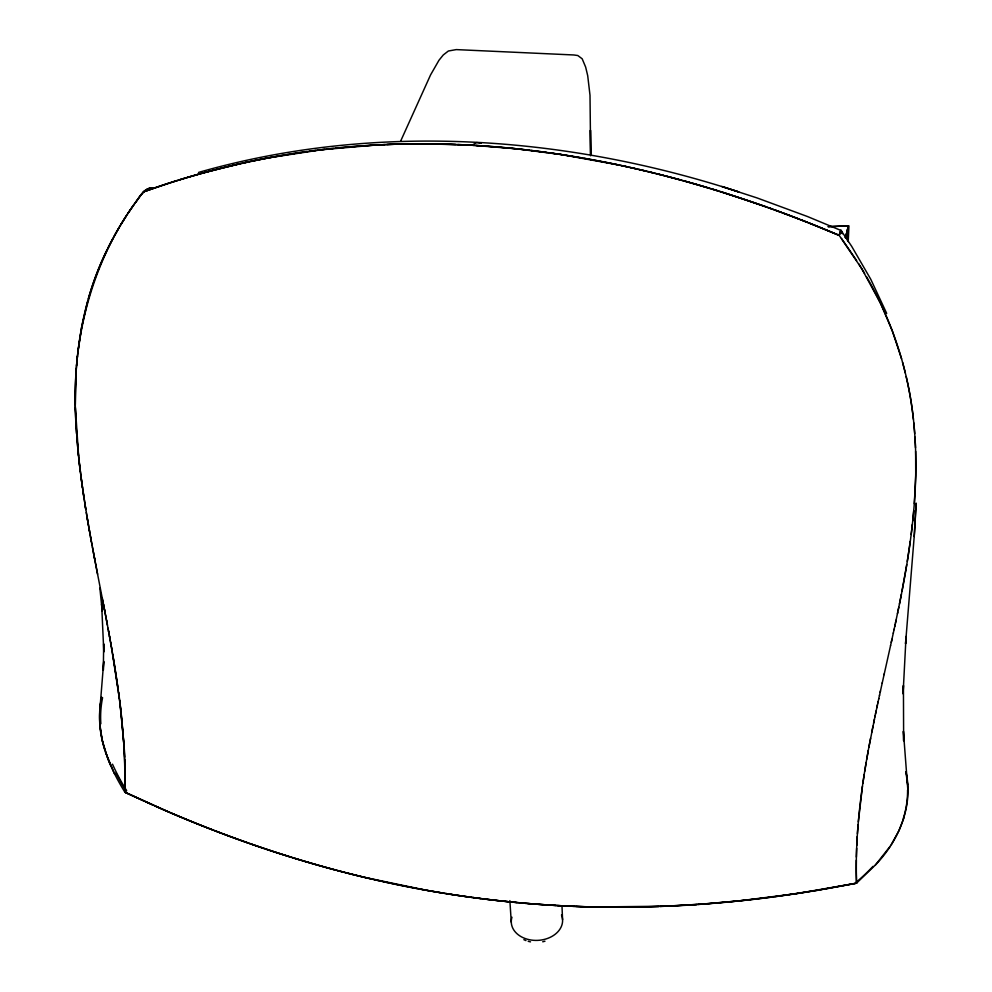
<?xml version="1.0" encoding="UTF-8"?>
<svg xmlns="http://www.w3.org/2000/svg" width="992" height="992" viewBox="0 0 992 992"><rect width="100%" height="100%" fill="white"/><g stroke="black" fill="none" stroke-linecap="round" stroke-linejoin="round"><path stroke-width="1.49" d="M856.332 860.238L856.294 871.72A746.492 577.344 -8.7 0 0 856.542 883.165L852.227 884.008M856.381 857.063L856.642 848.309M128.638 793.972L124.918 792.224L124.781 759.785M848.234 241.602L848.941 225.878L828.109 226.647M847.565 240.833L848.284 225.916L846.486 234.1M856.766 845.382L857.237 836.603M914.19 536.498L916.124 503.08L914.587 531.836L905.535 643.709L906.056 636.467L903.08 693.879L903.427 685.46L903.638 740.776L903.39 731.29L907.854 789.992M76.297 368.937L75.342 404.513M857.423 833.664L858.08 824.836M914.326 503.725L915.728 475.924L915.641 451.298M76.533 365.713L77.413 356.054M858.34 821.736L862.432 786.321M913.756 510.607L912.764 520.874M99.696 711.772L103.738 661.441L103.317 670.158L103.689 643.82L103.8 651.992L101.63 604.041L102.201 610.936L99.87 588.12M912.392 524.284L911.177 534.465M77.76 352.83L81.617 327.186L87.47 301.89M910.284 541.223L907.283 561.323M862.854 783.345L864.218 774.38M864.689 771.392L866.177 762.389M906.738 564.646L902.013 590.984M101.779 697.326C94.302 730.583 107.458 764.336 124.918 792.224L160.989 808.641M866.698 759.388L868.31 750.349M868.893 747.174L875.254 715.182M870.579 738.259C861.329 785.949 854.831 834.483 856.542 883.165L817.842 890.246L774.95 896.706M901.381 594.245L899.446 603.992M848.024 227.18L848.358 225.903L828.357 226.647M848.284 226.325L847.54 229.574M871.77 732.195L872.997 726.119M101.63 697.289C97.824 714.761 99.46 733.113 104.83 750.076M848.036 227.54L847.875 228.334M898.12 610.452L898.789 607.228M873.58 723.218L874.411 719.212M897.45 613.676C913.868 536.114 924.556 454.807 906.167 376.576M897.772 612.138L894.734 626.498M847.788 228.718L845.37 237.745M874.882 716.968L878.131 701.642M875.514 713.918L876.159 710.855M895.429 623.311L896.111 620.099M876.816 707.792L877.474 704.717M894.052 629.697L895.106 624.811M847.552 229.834L847.391 230.553M877.821 703.08L878.8 698.566M878.701 699.025L879.582 694.97M893.284 633.206L894.201 629.015M879.47 695.491L880.474 690.916M893.358 632.884L890.531 645.73M880.152 692.404L882.272 682.781M891.275 642.407L891.969 639.232M882.198 683.128L884.269 673.804M890.568 645.569L884.095 674.61M847.317 230.913L845.432 237.609M846.486 234.348L846.275 235.154A158.745 7.266 -85.1 0 1 845.519 237.534M88.35 298.753C98.493 263.116 115.469 229.536 137.491 199.764C141.025 193.886 146.642 186.818 154.417 187.823M903.7 818.412L898.988 830.614L891.262 844.601M400.78 140.827L430.59 74.871L438.948 60.301L443.263 54.969L448.384 51.001L456.258 49.6L573.835 54.969L577.803 55.527L582.18 58.801L585.652 67.109L587.71 75.714L590.004 95.257L590.662 154.876M106.851 250.319C79.025 306.838 71.932 371.293 76.545 433.516M108.351 247.256L112.852 238.564M114.415 235.699L119.288 227.193M120.974 224.378L126.22 216.045M128.03 213.292L133.622 205.133M890.171 846.275L875.403 864.999L856.542 883.165L796.353 893.668L736.523 901.22M135.668 202.281C140.343 196.156 144.782 187.327 153.748 187.773M875.291 865.123C898.839 840.807 913.657 805.777 905.932 771.801M886.687 313.398L870.765 279.273L851.682 246.338L841.03 230.442L839.195 235.377L861.738 268.658L880.636 303.564L892.279 330.82L901.592 358.856M111.736 648.805L110.893 644.006C97.315 568.242 78.938 492.912 75.615 415.735C71.672 336.09 93.434 254.746 143.505 191.853C194.742 173.538 247.727 160.369 301.531 152.371A812.423 679.346 24.7 0 1 428.246 143.84L471.857 145.229L476.743 142.563L481.108 143.319M842.27 233.666L840.968 230.454L839.195 235.377C764.113 203.67 686.191 178.498 606.248 162.415L584.139 158.286M169.049 183.098L143.505 191.853C196.404 172.732 251.311 159.241 307.036 151.602M171.046 182.454L177.022 180.569M179.031 179.936L185.058 178.101M187.066 177.506L201.264 173.414M198.549 172.422C374.939 121.942 565.638 135.334 738.829 191.94L721.779 186.459M203.31 172.856L240.597 163.568M542.723 941.78L544.968 941.222M242.693 163.097L249.017 161.733M251.125 161.287L265.992 158.311M850.789 884.294L823.534 889.278M268.138 157.902L321.148 149.792L375.745 145.055M822.108 889.526L806.36 892.118C727.595 904.431 647.677 909.565 568.007 906.093A1333.136 1204.276 -87.4 0 1 387.686 882.644C312.542 866.239 239.196 842.134 168.504 811.902L162.242 809.187M309.219 151.305L315.791 150.437M773.524 896.892L766.394 897.81M764.968 897.996L756.425 899.037M317.986 150.164L324.57 149.383M755.011 899.198L746.468 900.166M326.777 149.122L333.399 148.403M745.054 900.327L698.256 904.493M335.606 148.18C399.863 141.608 464.826 142.65 528.959 150.189M735.109 901.368L728.004 902.05M726.59 902.187L708.164 903.762M706.738 903.873L660.139 906.502M696.83 904.592L688.349 905.138M686.935 905.225L669.984 906.105M378.002 144.944L384.76 144.621M668.571 906.167L594.146 906.986M387.016 144.522L393.799 144.274M658.725 906.552L640.435 907.048M396.068 144.212L402.864 144.038M405.145 143.989L411.965 143.877M639.034 907.072L632.04 907.184M630.627 907.196L603.446 907.147M414.247 143.852L421.104 143.828M423.398 143.828L455.576 144.46M602.119 907.122C540.417 906.217 478.789 900.066 418.128 888.758M592.819 906.948L584.933 906.738M583.618 906.7L575.732 906.415M457.882 144.547L464.839 144.857M574.418 906.366L557.405 905.547M467.17 144.981L474.04 145.353M556.09 905.473L537.85 904.282M476.21 145.477L482.782 145.898M484.976 146.06C607.141 154.64 726.764 187.55 839.195 235.377L809.224 223.051M535.258 904.096L527.446 903.476M471.857 145.229L516.1 148.763L560.902 154.492L619.454 165.118M526.144 903.365L519.634 902.794M517.043 902.559L509.256 901.802M507.954 901.666L500.191 900.86M498.889 900.711L483.377 898.901M531.154 150.449L546.604 152.433M480.798 898.578L473.072 897.562M471.783 897.388L464.07 896.322M548.812 152.731L555.433 153.673M461.491 895.95L455.092 894.995M557.64 153.996L564.262 155M452.538 894.61L446.152 893.606M566.469 155.347L581.932 157.902M443.598 893.197L427.019 890.382M425.754 890.159L363.816 877.213M416.863 888.522L409.25 887.071M407.985 886.823L400.396 885.298M399.131 885.038L391.542 883.463M621.662 165.59L628.283 167.028M390.278 883.19L382.701 881.553M630.49 167.524L637.1 169.012M380.184 880.995L373.872 879.569M639.307 169.52L645.916 171.07M371.355 878.986C296.98 861.763 224.49 836.839 154.74 805.888M528.166 941.309L530.522 941.867M648.123 171.604L654.72 173.216M362.564 876.903L354.95 875.056M656.927 173.761L663.524 175.423M353.685 874.733L345.253 872.613M665.731 175.993L681.107 180.073M344.026 872.29L337.54 870.592M334.899 869.897L328.116 868.062M326.777 867.69L318.916 865.508M683.302 180.68L689.886 182.516M692.081 183.136L709.602 188.257M317.614 865.136L301.841 860.535M300.526 860.138L292.69 857.758M711.785 188.914L718.344 190.923M291.388 857.348L275.764 852.388M720.527 191.605L766.171 206.844M723.292 186.967L756.983 197.904L807.376 216.492L840.968 230.454L842.233 233.48M274.462 851.967L266.687 849.4M264.095 848.532L257.635 846.337M256.333 845.903L249.885 843.659M247.318 842.754L239.593 840.001M768.341 207.626L772.656 209.176M238.316 839.542L231.905 837.198M774.826 209.957L781.299 212.338M230.615 836.727L222.952 833.863M783.457 213.144L789.917 215.562M221.675 833.379L215.289 830.949M792.062 216.38L798.51 218.86M212.747 829.969L206.386 827.489M800.656 219.691L807.079 222.208M205.108 826.993L196.23 823.447M194.965 822.938L188.654 820.372M187.389 819.851L171.021 812.981M523.863 939.697L525.958 940.59M169.756 812.436L124.918 792.224C126.009 742.438 119.548 692.912 110.881 643.982L110.162 639.976M153.487 805.33L146.01 801.982M144.77 801.412L138.558 798.585M137.318 798.014L129.878 794.555M841.476 238.452L856.617 260.487M841.315 230.603L841.824 231.843M858.65 263.698L864.59 273.42M866.5 276.694C891.87 320.28 908.064 369.173 913.409 419.331M114.564 773.909L105.375 751.812M902.584 362.39L905.336 373.029M841.861 231.979L842.158 233.269M103.466 604.326L104.619 610.303M95.827 565.068L97.588 574.194M102.3 598.337L103.577 604.946M104.346 608.877L105.846 616.726M94.314 557.194L95.864 565.229M105.76 616.28L106.888 622.22M93.496 552.842L94.662 558.967M106.59 620.645L107.446 625.196M92.343 546.716L93.558 553.164M905.894 771.726L907.643 784.746M108.55 631.123L109.095 634.074M108.004 628.159L109.628 637.038M91.202 540.566L92.033 545.092M90.545 536.982L91.289 541.049M109.492 636.244L110.199 640.125M89.813 532.927L90.632 537.478M90.074 534.39L88.362 524.78M110.695 642.928L111.216 645.866M88.97 528.203L89.516 531.303M111.575 647.875L119.784 701.232L124.087 745.984M88.424 525.103L86.267 512.504M87.879 522.003L86.812 515.79M112.753 654.658L113.745 660.498M114.192 663.264L118.271 689.924M85.783 509.553L84.779 503.304M85.597 508.4L80.687 474.97M83.799 497.029L82.857 490.755M82.423 487.766L78.752 458.589M118.606 692.342L119.375 698.07M119.747 700.935L120.788 709.478M80.29 471.808L79.162 462.272M121.111 712.318L124.285 749.32L125.116 781.646A577.344 413.949 45.9 0 1 124.868 792.211M78.802 459.098L75.392 407.749M78.467 455.911L76.768 436.716M913.781 422.89L914.711 433.566M99.77 723.887L102.263 740.565L107.868 758.793A146.184 125.414 90 0 0 110.608 765.34M509.863 900.6L511.277 922.163M914.959 437.125L915.517 447.764M124.26 748.762L124.67 757.032M561.98 905.758L562.563 919.696M590.674 155.794L590.451 130.175L590.587 154.764M561.497 914.971A25.68 19.27 -3 0 1 537.689 940.379A25.68 19.27 -3 0 1 511.971 917.216M873.022 866.338A222.754 220.15 -56.5 0 1 855.972 882.483M126.666 790.674A199.02 167.276 87.4 0 1 112.493 764.175M126.108 791.182A213.367 179.862 87.7 0 1 115.866 773.004M839.207 235.191A82.559 3.993 -84.8 0 1 841.067 230.541M907.581 789.992A92.603 91.748 36.4 0 1 903.377 818.301M143.493 191.679A77.178 29.103 -87.8 0 1 154.07 187.885M100.849 723.776A86.378 76.706 -87.3 0 1 102.585 697.649"/></g></svg>
